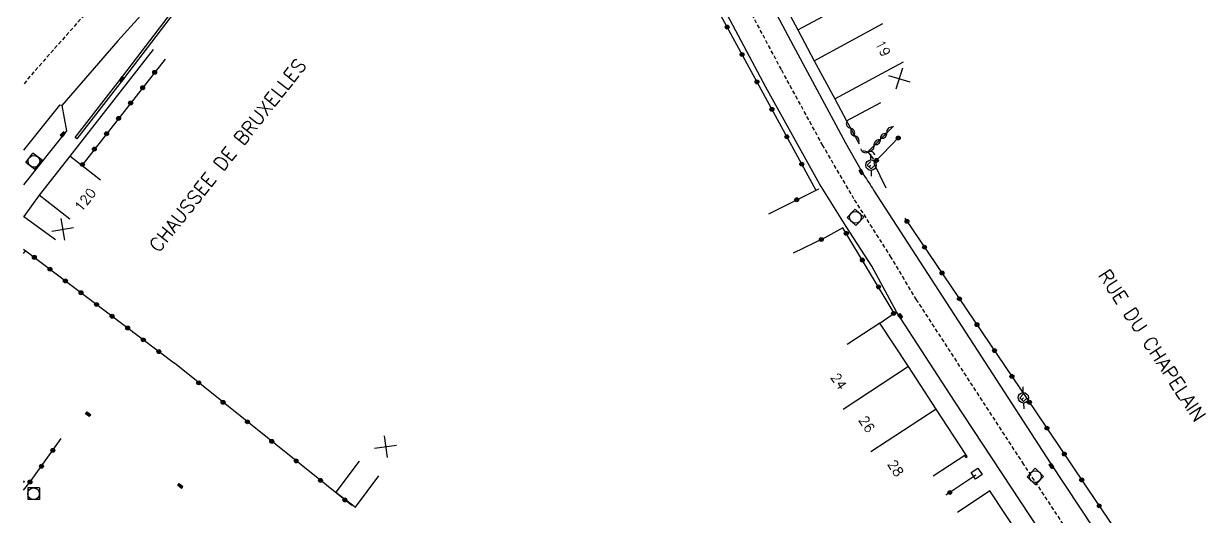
# Model space of a CAD drawing. Header units: millimetres. Extents: x 109000 to 110000, y 146999 to 148000.
# Drawn here: x 109000 to 109151.5, y 147183.9 to 147247 of the extents above; entities that cross this region are included whole.
import ezdxf
from ezdxf.enums import TextEntityAlignment as Align

# ---------------------------------------------------------------- set-up
doc = ezdxf.new("R2010")
doc.units = ezdxf.units.MM
doc.linetypes.add('DASHED', pattern=[0.75, 0.5, -0.25])
doc.layers.get('0').update_dxf_attribs({"linetype": 'CONTINUOUS'})
for name, color, linetype in [('W0001', 6, 'DASHED'), ('W0008', 7, 'CONTINUOUS'), ('W0100', 7, 'CONTINUOUS'), ('W0112', 1, 'DASHED'), ('W0310', 3, 'CONTINUOUS'), ('W0322', 7, 'CONTINUOUS'), ('W0334', 7, 'CONTINUOUS'), ('W0400', 7, 'CONTINUOUS'), ('W0420', 7, 'CONTINUOUS'), ('W0471', 7, 'CONTINUOUS'), ('W0989', 7, 'CONTINUOUS'), ('W0991', 7, 'CONTINUOUS'), ('W1102', 7, 'CONTINUOUS')]:
    doc.layers.add(name, color=color, linetype=linetype)
doc.styles.get("Standard").update_dxf_attribs({"font": 'romans.shx', "width": 0.85})

# ---------------------------------------------------------------- blocks, each defined once
blk = doc.blocks.new('t322o')
at = {"color": 0, "linetype": 'Continuous'}
for radius in [0.25, 0.15]:
    blk.add_circle((0, 0), radius, dxfattribs=at)
blk = doc.blocks.new('t991o')
at = {"color": 0, "linetype": 'Continuous'}
for p, q in [((-1, 1), (1, -1)), ((-1, -1), (1, 1))]:
    blk.add_line(p, q, dxfattribs=at)
blk = doc.blocks.new('T400')
for p, q in [((-0.15, 0.3), (0.15, 0.3)), ((-0.15, -0.25), (-0.15, 0.3)), ((-0.15, 0.15), (0.15, 0.15)), ((-0.15, 0), (0.15, 0)), ((0.15, 0.3), (0.15, -0.25)), ((-0.15, -0.15), (0.15, -0.15)), ((-0.15, -0.25), (-0.15, -0.3)), ((-0.15, -0.3), (0.15, -0.3)), ((0.15, -0.3), (0.15, -0.25))]:
    blk.add_line(p, q)
blk = doc.blocks.new('T420')
for p, q in [((0.75, 0.75), (-0.75, 0.75)), ((-0.75, 0.75), (-0.75, -0.75)), ((0.75, 0.75), (0.75, -0.75)), ((0.75, -0.75), (-0.75, -0.75))]:
    blk.add_line(p, q)
blk.add_ellipse((0, 0), major_axis=(-0.53, 0.53), ratio=1, start_param=3.926991, end_param=10.210176)
blk = doc.blocks.new('t310o')
at = {"color": 0, "linetype": 'Continuous'}
for centre, start, end in [((-0.5, 0.38), 216.8699, 323.1304), ((0.5, -0.37), 36.8699, 143.1303)]:
    blk.add_arc(centre, 0.625, start, end, dxfattribs=at)
blk = doc.blocks.new('t112o')
at = {"color": 0, "linetype": 'Continuous'}
for p, q in [((-0.5, 0.5), (0.5, 0.5)), ((-0.5, -0.5), (-0.5, 0.5)), ((0.5, 0.5), (0.5, -0.5)), ((0.5, -0.5), (-0.5, -0.5))]:
    blk.add_line(p, q, dxfattribs=at)
blk = doc.blocks.new('T471')
for p, q in [((-0.333334, 0.333334), (-0.333334, -0.333334)), ((-0.333334, 0.333334), (0.333334, 0.333334)), ((-0.333334, 0), (0, 0)), ((0.500001, 0.500001), (1.000002, 1.000002)), ((-0.500001, -0.500001), (-1.000002, -1.000002)), ((-0.333334, -0.333334), (0.333334, -0.333334))]:
    blk.add_line(p, q)
blk.add_ellipse((0, 0), major_axis=(0.471405, 0.471405), ratio=1, start_param=5.4977871438, end_param=11.780972451)

msp = doc.modelspace()

# ---------------------------------------------------------------- linework, layer by layer
at = {"layer": 'W0001'}
msp.add_lwpolyline([(109142.38, 147169.07), (109128.23, 147190.52), (109114.48, 147211.62), (109111.23, 147217.04), (109106.45, 147224.55), (109102.46, 147231.37), (109097.14, 147241.1), (109093.62, 147247.71), (109090.73, 147253.14), (109087.05, 147260.04), (109081.1, 147271.71), (109080.51, 147272.8), (109078.88, 147274.62), (109070.03, 147291.39)], dxfattribs=at)
at = {"layer": 'W0001', "flags": 128}
msp.add_lwpolyline([(109020.02, 147263.3), (109007.76, 147248.08), (109000.78, 147240.2), (109000, 147239.2)], dxfattribs=at)
at = {"layer": 'W0008', "flags": 128}
msp.add_lwpolyline([(109072.93, 147292.91), (109078.36, 147282.43, 0.0028), (109081.07, 147277.19, 0.0017), (109084.39, 147270.97), (109090.33, 147259.87), (109098.65, 147244.18), (109105.37, 147231.72), (109105.37, 147231.72), (109107.37, 147228.19), (109107.71, 147227.57, -0.023576), (109108.95, 147225.65), (109131.62, 147190.73), (109146.63, 147168.02, 0.0097)], format="xyb", dxfattribs=at)
msp.add_lwpolyline([(109144.77, 147160.07), (109119.34, 147198.61), (109111.89, 147210.09), (109108.72, 147215.94), (109105.45, 147221.01), (109102.05, 147226.49), (109095.17, 147238.86), (109083.55, 147260.65), (109083.55, 147260.65), (109083.35, 147260.59)], dxfattribs=at)
at = {"layer": 'W0008'}
msp.add_lwpolyline([(109025.4, 147259.5), (109012.09, 147244.79), (109004.91, 147236.52), (109004.58, 147236.56), (109000, 147230.78)], dxfattribs=at)
at = {"layer": 'W0100', "flags": 128}
for points in [[(109078.27, 147296.58), (109073.85, 147294.25), (109077.63, 147287.06), (109077.67, 147286.84), (109081.49, 147279.58), (109084.39, 147274.06), (109086.9, 147269.31), (109089.18, 147264.97), (109091.22, 147261.14), (109093.23, 147257.37), (109095.17, 147253.79), (109097.29, 147249.85), (109099.23, 147246.2), (109101.36, 147242.24), (109103.98, 147237.37), (109103.98, 147237.37), (109105.49, 147234.52), (109109.91, 147236.87)], [(109116.62, 147189.06), (109120.8, 147191.8), (109117, 147197.61), (109113.43, 147203.06), (109109.77, 147208.62), (109109.77, 147208.62), (109105.59, 147205.88)], [(109127.26, 147172.97), (109131.42, 147175.73), (109127.87, 147181.08), (109123.87, 147187.14), (109123.87, 147187.14), (109119.7, 147184.38)]]:
    msp.add_lwpolyline(points, dxfattribs=at)
at = {"layer": 'W0100'}
for points in [[(109009.87, 147226.93), (109005.94, 147230.03), (109002.01, 147225.03), (109000.01, 147222.27), (109004.07, 147219.34)], [(109043.03, 147190.96), (109040.01, 147186.97), (109040.01, 147186.97), (109042.54, 147185.06), (109045.55, 147189.05)]]:
    msp.add_lwpolyline(points, dxfattribs=at)
at = {"layer": 'W0112'}
msp.add_lwpolyline([(109120.59, 147191.66), (109120.77, 147191.4), (109120.98, 147191.54), (109120.8, 147191.8)], dxfattribs=at)
at = {"layer": 'W0310', "flags": 128}
for points in [[(109105.49, 147234.52), (109107.12, 147231.58), (109107.12, 147231.58)], [(109107.62, 147230.75), (109108.21, 147230.56), (109108.97, 147229.65), (109108.97, 147229.65)]]:
    msp.add_lwpolyline(points, dxfattribs=at)
at = {"layer": 'W0310'}
msp.add_lwpolyline([(109108.21, 147230.56), (109111.5, 147233.87)], dxfattribs=at)
at = {"layer": 'W0322'}
for points in [[(109083.29, 147260.39), (109082.81, 147260.12), (109101.57, 147225.66)], [(109018.14, 147242.46), (109007.45, 147228.84)], [(109000, 147218.08), (109019.32, 147203.48)], [(109000, 147187.23), (109000.97, 147188.45), (109004.83, 147193.86)], [(109122.08, 147189.14), (109118.23, 147186.59)]]:
    msp.add_lwpolyline(points, dxfattribs=at)
at = {"layer": 'W0322', "flags": 128}
for points in [[(109112.25, 147232.47), (109108.99, 147229.1), (109110.52, 147225.96), (109110.52, 147225.96)], [(109095.53, 147222.64), (109101.93, 147225.84), (109101.93, 147225.84)], [(109112.97, 147222.08), (109129.78, 147197.25), (109137.58, 147185.67), (109149.14, 147168.69), (109149.14, 147168.69)], [(109109.77, 147208.62), (109111.6, 147209.92), (109105.01, 147220.85), (109102.73, 147219.57), (109098.66, 147217.6)], [(109042.08, 147185.26), (109019.32, 147203.48), (109019.32, 147203.48)]]:
    msp.add_lwpolyline(points, dxfattribs=at)
at = {"layer": 'W0334'}
msp.add_lwpolyline([(109006.62, 147232.42), (109012.71, 147240.27), (109023.78, 147254.8), (109024.01, 147254.63), (109012.93, 147240.09), (109006.84, 147232.25)], close=True, dxfattribs=at)
for points in [[(109016.59, 147243.66), (109005.94, 147230.03)], [(109004.91, 147236.52), (109005.49, 147233.26), (109000, 147226.33)], [(109000.01, 147222.27), (109000, 147222.28)], [(109000, 147217.54), (109000.26, 147217.89)], [(109000, 147188.41), (109000.1, 147188.33)], [(109000.1, 147188.33), (109000, 147188.2)]]:
    msp.add_lwpolyline(points, dxfattribs=at)
at = {"layer": 'W1102'}
for p, q in [((109099.23, 147246.2), (109108.05, 147250.9)), ((109101.36, 147242.24), (109110.16, 147246.99)), ((109103.98, 147237.37), (109112.79, 147242.1)), ((109005.94, 147221.93), (109002.01, 147225.03)), ((109113.43, 147203.06), (109105.07, 147197.58)), ((109117, 147197.61), (109108.63, 147192.14))]:
    msp.add_line(p, q, dxfattribs=at)

# ---------------------------------------------------------------- block references
at = {"layer": 'W0112', "rotation": 33.992946114562}
msp.add_blockref('t112o', (109122.18, 147189.35), dxfattribs=at)
at = {"layer": 'W0310'}
for p, rotation in [((109106, 147233.6), 298.900321008965), ((109106.56, 147232.59), 298.900321008965), ((109109.84, 147232.2), 45.11472616356172), ((109110.65, 147233.02), 45.11472616356172), ((109109.02, 147231.38), 45.11472616356172), ((109108.23, 147230.54), 156.2079248300439)]:
    msp.add_blockref('t310o', p, dxfattribs=dict(at, rotation=rotation))
at = {"layer": 'W0322'}
for p, rotation in [((109090.19, 147246.55), 298.5582989099078), ((109092.1, 147243.04), 298.5582989099078), ((109016.8, 147240.75), 231.8494720550991), ((109015.26, 147238.78), 231.8494720550991), ((109094.02, 147239.53), 298.5582989099078), ((109013.71, 147236.82), 231.8494720550991), ((109095.93, 147236.01), 298.5582989099078), ((109012.17, 147234.85), 231.8494720550991), ((109010.63, 147232.89), 231.8494720550991), ((109097.84, 147232.5), 298.5582989099078), ((109112.12, 147232.34), 225.9678180101267), ((109009.08, 147230.92), 231.8494720550991), ((109007.54, 147228.95), 231.8494720550991), ((109099.75, 147228.99), 298.5582989099078), ((109109.34, 147229.47), 225.9678180101267), ((109099.11, 147224.43), 26.49352648354711), ((109113.24, 147221.67), 304.1087636072204), ((109102.26, 147219.34), 205.8053958726716), ((109105.46, 147220.12), 121.0812987242633), ((109115.49, 147218.36), 304.1087636072204), ((109001.37, 147217.05), 322.9104858763295), ((109107.52, 147216.7), 121.0812987242633), ((109003.37, 147215.54), 322.9104858763295), ((109117.73, 147215.05), 304.1087636072204), ((109005.36, 147214.03), 322.9104858763295), ((109109.59, 147213.27), 121.0812987242633), ((109007.35, 147212.52), 322.9104858763295), ((109119.97, 147211.74), 304.1087636072204), ((109009.35, 147211.01), 322.9104858763295), ((109011.34, 147209.51), 322.9104858763295), ((109111.53, 147209.87), 35.35883759811689), ((109013.34, 147208), 322.9104858763295), ((109122.22, 147208.43), 304.1087636072204), ((109015.33, 147206.49), 322.9104858763295), ((109017.33, 147204.98), 322.9104858763295), ((109124.46, 147205.11), 304.1087636072204), ((109022.44, 147200.98), 141.3376147759884), ((109126.7, 147201.8), 304.1087636072204), ((109025.57, 147198.48), 141.3376147759884), ((109128.94, 147198.49), 304.1087636072204), ((109028.69, 147195.98), 141.3376147759884), ((109131.18, 147195.17), 303.9275434575837), ((109031.81, 147193.48), 141.3376147759884), ((109003.74, 147192.33), 54.46933883600481), ((109133.41, 147191.86), 303.9275434575837), ((109002.29, 147190.29), 54.46933883600481), ((109034.94, 147190.98), 141.3376147759884), ((109000.82, 147188.27), 51.6123146701332), ((109038.06, 147188.48), 141.3376147759884), ((109135.65, 147188.54), 303.9275434575837), ((109041.18, 147185.98), 141.3376147759884), ((109118.74, 147186.93), 213.4785068962554), ((109137.88, 147185.22), 304.2424552792044)]:
    msp.add_blockref('t322o', p, dxfattribs=dict(at, rotation=rotation))
at = {"layer": 'W0400'}
for p, rotation in [((109012.59, 147239.87), 322.697310529862), ((109005, 147232.82), 139.4473981494119), ((109107.38, 147228), 29.22253724995652), ((109112.38, 147209.54), 33.52533828431772), ((109008.27, 147196.96), 52.12976528227269), ((109131.76, 147190.33), 33.14833314150931), ((109020.09, 147187.76), 52.22102911575571)]:
    msp.add_blockref('T400', p, dxfattribs=dict(at, rotation=rotation))
at = {"layer": 'W0420'}
for p, rotation in [((109001.32, 147229.35), 232.17936887634), ((109106.64, 147222.18), 46.5868), ((109129.7, 147188.97), 46.5868)]:
    msp.add_blockref('T420', p, dxfattribs=dict(at, rotation=rotation))
msp.add_blockref('T420', (109001.27, 147186.77), dxfattribs=at)
at = {"layer": 'W0471', "rotation": 46.5868}
for p in [(109108.63, 147228.86), (109128.17, 147199.06)]:
    msp.add_blockref('T471', p, dxfattribs=at)
at = {"layer": 'W0991'}
for p, rotation in [((109112.24, 147239.94), 298.0114823504878), ((109005, 147220.64), 324.1836379717843), ((109046.4, 147192.8), 322.9189977772231)]:
    msp.add_blockref('t991o', p, dxfattribs=dict(at, rotation=rotation))

# ---------------------------------------------------------------- texts
at = {"layer": 'W0989'}
for s, rotation, p in [('CHAUSSEE DE BRUXELLES', 51.6209, (109026.15, 147230.13)), ('RUE DU CHAPELAIN', 303.4225, (109144.67, 147205.75))]:
    msp.add_text(s, height=1.75, rotation=rotation, dxfattribs=at).set_placement(p, align=Align.MIDDLE)
at = {"layer": 'W0991'}
for s, rotation, p in [('19', 298.2242, (109110.16, 147243.83)), ('120', 51.8038, (109007.9, 147224.43)), ('24', 303.3313, (109104.5, 147201.17)), ('26', 303.2206, (109108.1, 147195.68)), ('28', 303.2094, (109111.79, 147190.05))]:
    msp.add_text(s, height=1.25, rotation=rotation, dxfattribs=at).set_placement(p, align=Align.MIDDLE)

doc.saveas('drawing.dxf')
